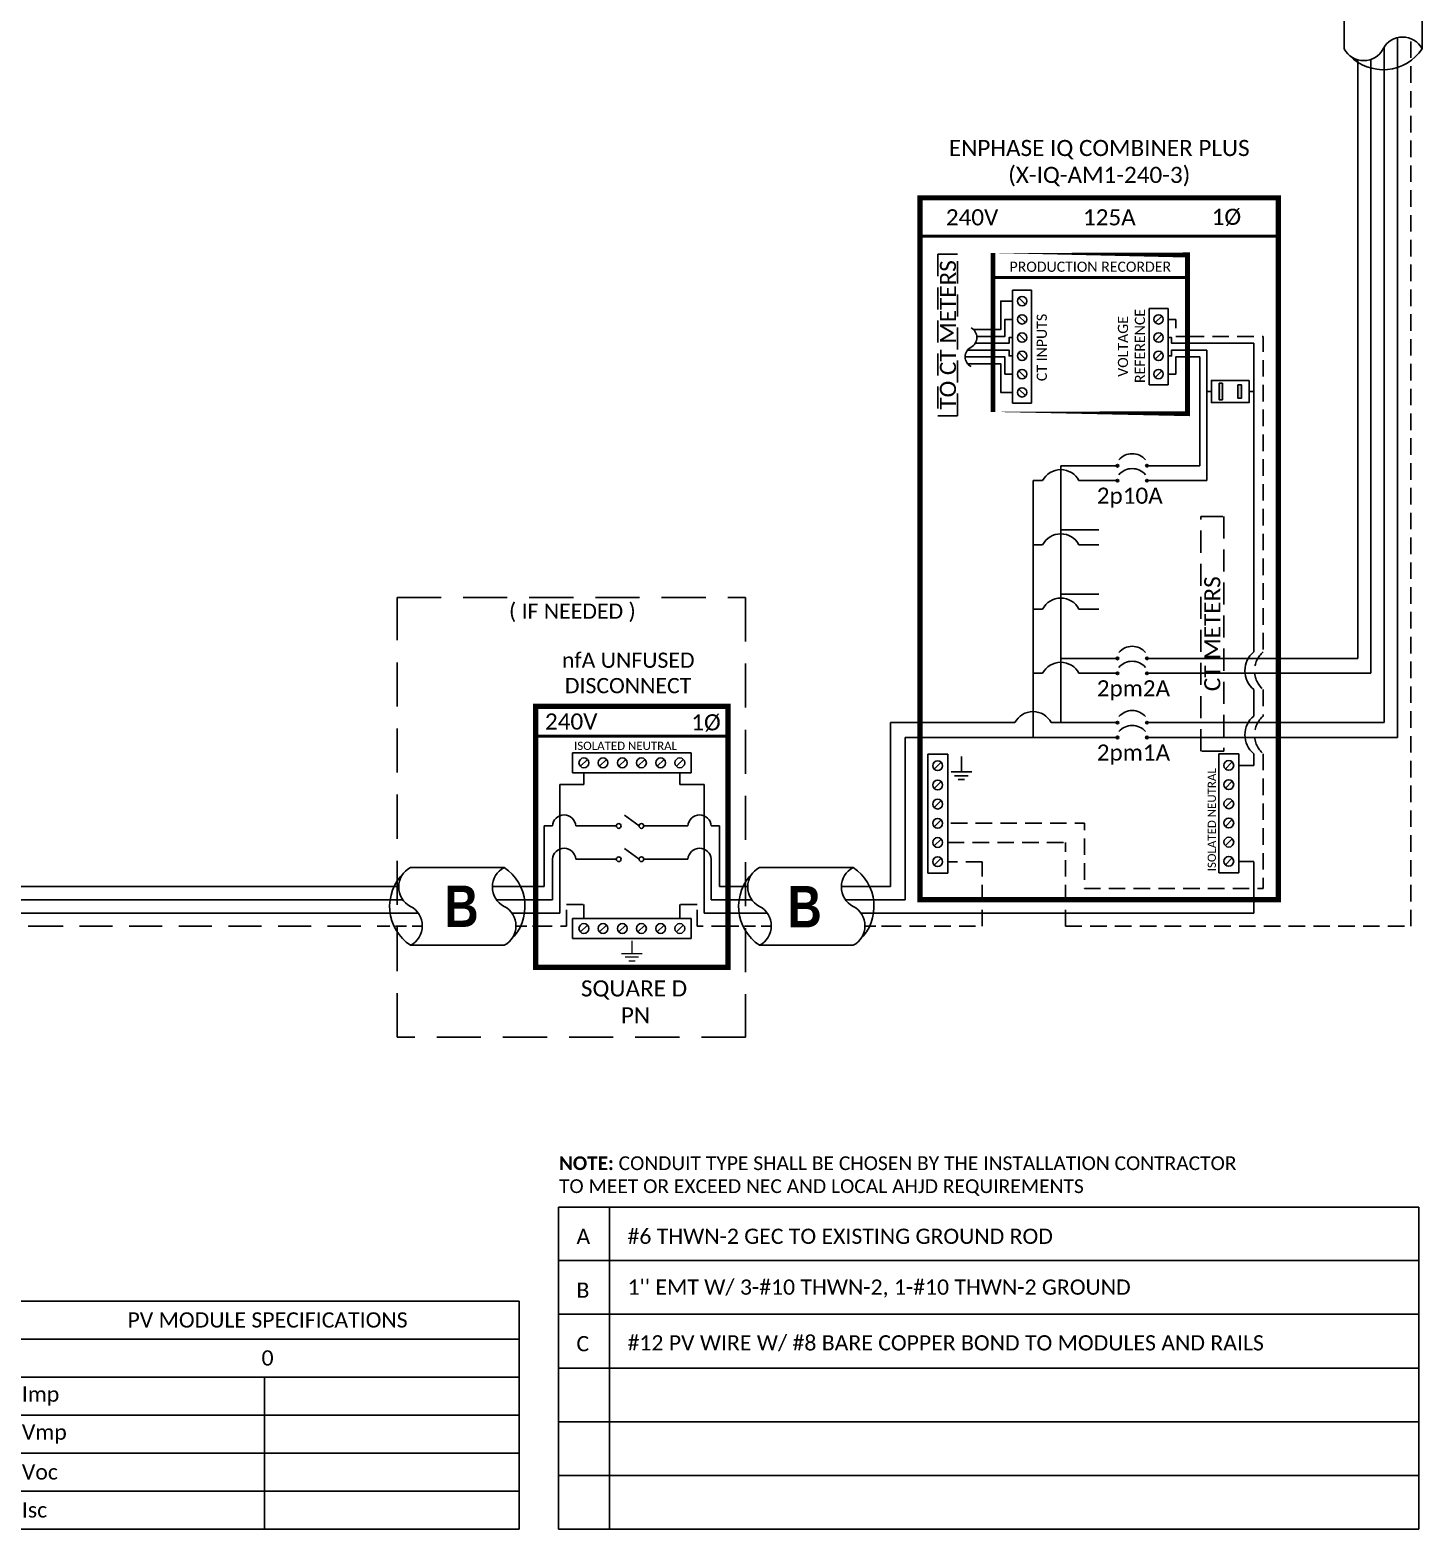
# Model space of a CAD drawing. Header units: feet. Extents: x 22681 to 23216, y 15297 to 15867.
# Drawn here: x 22900.7 to 23216.4, y 15296.7 to 15636.6 of the extents above; entities that cross this region are included whole.
import ezdxf

# ---------------------------------------------------------------- set-up
doc = ezdxf.new("R2010")
doc.units = ezdxf.units.FT
doc.header["$MEASUREMENT"] = 0
doc.linetypes.add('DASHED', pattern=[0.75, 0.5, -0.25])
doc.linetypes.add('HIDDEN', pattern=[0.375, 0.25, -0.125])
for name, color, linetype in [('E - MODULE', 7, 'Continuous'), ('ONE LINE BLOCKS', 7, 'Continuous'), ('TABLES', 7, 'Continuous'), ('TEXT', 7, 'Continuous'), ('Z - TITLEBLOCK TXT', 7, 'Continuous')]:
    doc.layers.add(name, color=color, linetype=linetype)
doc.styles.add('ONE LINE TXT', font='techb___.ttf')
doc.styles.get("Standard").update_dxf_attribs({"font": 'calibri.ttf'})

# ---------------------------------------------------------------- blocks, each defined once
blk = doc.blocks.new('*U14')
at = {"color": 7, "linetype": 'Continuous'}
for p, q in [((-7.14273261753624, 13.31379698112505), (-28.38670308841029, 13.31379698112505)), ((-28.38670308841029, -4.313796981125051), (-7.14273261753624, -4.313796981125051))]:
    blk.add_line(p, q, dxfattribs=at)
at = {"color": 7}
for p, q in [((-35.52943570594744, 8.999999999996362), (-31.05138576750414, 8.999999999996362)), ((-9.807415296628278, 8.999999999996362), (9.094947017729282e-13, 8.999999999996362))]:
    blk.add_line(p, q, dxfattribs=at)
at = {"color": 10}
for p, q in [((-35.52943570594744, 5.999999999996362), (-30.11481272106539, 5.999999999992724)), ((-8.870842250205897, 5.999999999992724), (9.094947017729282e-13, 5.999999999992724))]:
    blk.add_line(p, q, dxfattribs=at)
at = {"color": 253}
for p, q in [((-35.52943570594744, 2.999999999996362), (-26.6585934557479, 2.999999999996362)), ((-5.414622984878406, 2.999999999996362), (9.094947017729282e-13, 2.999999999992724))]:
    blk.add_line(p, q, dxfattribs=at)
at = {"color": 92, "linetype": 'HIDDEN', "ltscale": 10}
for p, q in [((-4.478049938447839, -3.637978807091713e-12), (0, 0)), ((-35.52943570594744, -3.637978807091713e-12), (-25.72202040931734, -3.637978807091713e-12))]:
    blk.add_line(p, q, dxfattribs=at)
at = {"color": 7, "linetype": 'Continuous'}
for centre, start, end in [((-22.53670101713578, 4.499999999989086), 133.9732389627104, 236.4264841729064), ((-12.99273468881074, 4.499999999989086), 313.9732389627104, 56.4264841729064)]:
    blk.add_arc(centre, 10.57854155630173, start, end, dxfattribs=at)
at = {"linetype": 'Continuous'}
for centre, start, end in [((-26.07656823981961, 8.906898490567983), 117.6639225845625, 242.3360774153913), ((-4.832597768944652, 8.906898490546155), 117.6639225845625, 242.3360774153913), ((-30.69683793700187, 0.09310150943201734), 297.6639225845625, 62.33607741539132), ((-9.452867466132375, 0.09310150943201734), 297.6639225845625, 62.33607741539132)]:
    blk.add_arc(centre, 4.975688628201564, start, end, dxfattribs=at)
blk = doc.blocks.new('unfusedDisconnect')
at = {"lineweight": 50}
blk.add_line((-43.6116214036756, 43.06379295176157), (0, 43.06379295176157), dxfattribs=at)
at = {"color": 1, "linetype": 'Continuous'}
for p, q in [((-35.26761573623207, 34.77694743980464), (-35.26761573623207, 39.31564129513208)), ((-35.26761573623207, 39.31564129513208), (-8.32254697902863, 39.31564129513208)), ((-8.32254697902863, 39.31564129513208), (-8.32254697902863, 34.77694743980464)), ((-8.32254697902863, 34.77694743980464), (-35.26761573623207, 34.77694743980464)), ((-23.42658339675199, 25.18172376181246), (-20.16357931850234, 22.73910601339594)), ((-31.88967027958734, 22.73146537071079), (-25.32168558283593, 22.73146537071079)), ((-19.08155662623903, 22.73119885076449), (-11.70049243567246, 22.72756287716766)), ((-23.42658339675199, 17.64726165749744), (-20.16357931850234, 15.20464390908091)), ((-31.88967027958734, 15.19700326637758), (-25.32168558283047, 15.19700326639577)), ((-19.08155662624358, 15.19673674642763), (-11.70049243567246, 15.1931007728308)), ((-35.26761573623207, 1.758423961488006), (-8.322546979023173, 1.758423961488006)), ((-35.26761573623207, 1.758423961488006), (-35.26761573623207, -2.780269893839431)), ((-8.32254697902863, 1.758423961488006), (-8.32254697902863, -2.780269893839431)), ((-8.322546979023173, -2.780269893839431), (-35.26761573623207, -2.780269893839431))]:
    blk.add_line(p, q, dxfattribs=at)
at = {"color": 4, "linetype": 'Continuous'}
for p, q in [((-31.88526017397362, 37.83229836323517), (-33.45726816549723, 36.26029037170156)), ((-27.5347870491305, 37.83229836323517), (-29.10679504065411, 36.26029037170156)), ((-23.18431392428738, 37.83229836323517), (-24.75632191581099, 36.26029037170156)), ((-18.83384079944972, 37.83229836323517), (-20.40584879097241, 36.26029037170156)), ((-14.4833676746066, 37.83229836323517), (-16.0553756661302, 36.26029037170156)), ((-10.13289454976803, 37.83229836323517), (-11.70490254129163, 36.26029037170156)), ((-31.88526017396816, 0.2750810295910924), (-33.45726816549177, -1.296926961942518)), ((-27.5347870491305, 0.2750810295910924), (-29.10679504065411, -1.296926961942518)), ((-23.18431392428738, 0.2750810295910924), (-24.75632191581099, -1.296926961942518)), ((-18.83384079944426, 0.2750810295910924), (-20.40584879096787, -1.296926961942518)), ((-14.4833676746066, 0.2750810295910924), (-16.0553756661302, -1.296926961942518)), ((-10.13289454976348, 0.2750810295910924), (-11.70490254128708, -1.296926961942518))]:
    blk.add_line(p, q, dxfattribs=at)
at = {"color": 253, "linetype": 'Continuous'}
for p, q in [((-32.67126416973497, 32.16868385986527), (-32.67126416972951, 34.77694743980464)), ((-10.91889854553028, 32.16868385986527), (-10.91889854553483, 34.77694743980464)), ((-38.15750528725175, 2.999999999992724), (-38.1575052872513, 32.16868385986527)), ((-38.1575052872513, 32.16868385986527), (-32.67126416973497, 32.16868385986527)), ((-5.432657428013954, 32.16868385986527), (-10.91889854553028, 32.16868385986527)), ((-5.432657428003949, 2.999999999992724), (-5.432657428013954, 32.16868385986527)), ((-43.61162140367423, 2.999999999992724), (-38.1575052872513, 2.999999999992724)), ((-1.364242052659392e-12, 2.999999999992724), (-5.432657428004404, 2.999999999992724))]:
    blk.add_line(p, q, dxfattribs=at)
at = {"color": 7, "linetype": 'Continuous'}
for p, q in [((-41.6635482282295, 8.999999999989086), (-41.66354822822996, 22.73146537071079)), ((-39.80034953798349, 22.73146537071079), (-41.66354822822996, 22.73146537071079)), ((-31.88967027958734, 22.73146537071079), (-34.52302790317844, 22.73146537071079)), ((-11.70049243567792, 22.73146537071079), (-9.067134812086806, 22.73146537071079)), ((-3.789813177281758, 22.73146537071079), (-1.926614487035295, 22.73146537071079)), ((-1.926614487024835, 8.999999999996362), (-1.926614487035295, 22.73146537071079))]:
    blk.add_line(p, q, dxfattribs=at)
at = {"color": 10, "linetype": 'Continuous'}
for p, q in [((-39.79842799696644, 5.999999999992724), (-39.80034953798895, 15.19525306674404)), ((-31.88967027958734, 15.19700326637758), (-34.52302790318299, 15.19525306672222)), ((-11.70049243567792, 15.19700326637758), (-9.067134812082259, 15.19525306672222)), ((-3.791734718287898, 5.999999999992724), (-3.789813177276301, 15.19525306674404)), ((-43.61162140367423, 5.999999999992724), (-39.79842799696689, 5.999999999992724)), ((-1.364242052659392e-12, 5.999999999992724), (-3.791734718288808, 5.999999999989086))]:
    blk.add_line(p, q, dxfattribs=at)
at = {"color": 7}
for p, q in [((-43.61162140367423, 8.999999999996362), (-41.6635482282295, 8.999999999992724)), ((-1.364242052659392e-12, 8.999999999996362), (-1.926614487024835, 8.999999999996362))]:
    blk.add_line(p, q, dxfattribs=at)
at = {"color": 92, "linetype": 'HIDDEN', "ltscale": 15}
for p, q in [((-36.58051912606061, -3.637978807091713e-12), (-36.58051912606061, 4.898634765475435)), ((-36.58051912606061, 4.898634765475435), (-32.67126416972496, 4.898634765475435)), ((-32.67126416972496, 4.898634765475435), (-32.67126416972496, 1.758423961488006)), ((-7.009643589204643, 4.898634765475435), (-10.91889854554029, 4.898634765475435)), ((-10.91889854554029, 4.898634765475435), (-10.91889854554029, 1.758423961488006)), ((-7.009643589198731, 3.637978807091713e-12), (-7.009643589204643, 4.898634765475435)), ((-43.6116214036756, 0), (-36.58051912606061, 0)), ((0, 0), (-7.009643589199186, 0))]:
    blk.add_line(p, q, dxfattribs=at)
at = {"lineweight": 50, "const_width": 1.185332763664635}
blk.add_lwpolyline([(-43.6116214036756, -9.335896394964948), (-43.6116214036756, 49.83611655237473), (0, 49.83611655237473), (0, -9.335896394964948)], close=True, dxfattribs=at)
at = {"color": 92, "linetype": 'Continuous', "lineweight": 5, "ltscale": 0.05, "flags": 128}
for points in [[(-21.79508135762762, -3.32089023822482), (-21.79508135763217, -6.16701261263006)], [(-24.13611969887688, -6.16701261263006), (-19.45404301637745, -6.16701261263006)], [(-20.26545811315873, -7.034441443007381), (-23.32470460209652, -7.034441443007381)], [(-21.07687320994455, -7.90187027340653), (-22.51328950531069, -7.90187027340653)]]:
    blk.add_lwpolyline(points, dxfattribs=at)
at = {"color": 4, "linetype": 'Continuous'}
for centre in [(-32.67126416973497, 37.04629436745745), (-28.32079104489185, 37.04629436745745), (-23.97031792004873, 37.04629436745745), (-19.61984479521107, 37.04629436745745), (-15.26937167036795, 37.04629436745745), (-10.91889854552483, 37.04629436745745), (-32.67126416972951, -0.5109229661866266), (-28.32079104489185, -0.5109229661866266), (-23.97031792004873, -0.5109229661866266), (-19.61984479520561, -0.5109229661866266), (-15.26937167036795, -0.5109229661866266), (-10.91889854552483, -0.5109229661866266)]:
    blk.add_circle(centre, 1.111577510887078, dxfattribs=at)
at = {"color": 1, "linetype": 'Continuous'}
for centre in [(-24.78064722690306, 22.73146537073262), (-19.62259491652821, 22.73146537073262), (-24.78064722689851, 15.19700326639577), (-19.62259491653276, 15.19700326639577)]:
    blk.add_circle(centre, 0.5410383559336597, dxfattribs=at)
at = {"color": 7, "linetype": 'Continuous'}
for centre in [(-37.16168872058097, 22.58015627965142), (-6.428473994684282, 22.58015627965142)]:
    blk.add_arc(centre, 2.642995525977004, 3.281925685197969, 176.718074314802, dxfattribs=at)
at = {"color": 10, "linetype": 'Continuous'}
for centre in [(-37.16168872058643, 15.0439439756592), (-6.428473994678825, 15.0439439756592)]:
    blk.add_arc(centre, 2.642995525977004, 3.281925685197969, 176.718074314802, dxfattribs=at)
at = {"color": 4, "linetype": 'Continuous'}
blk.add_text('ISOLATED NEUTRAL', height=1.874334766554741, dxfattribs=at).set_placement((-34.90676764516411, 39.97217458965315))
at = {"color": 1}
for s, width, gutter_width, heights, insert, char_height, attachment_point in [('\\A1;\\pi17.559;nfA UNFUSED\\P\\pi18.229;DISCONNECT', 64.92197842017192, 0, [11.89263280602859], (-55.21050971310069, 62.0432964224583), 3.454398339822651, 1), ('240V', 0.1480620958035672, 0.75, [0], (-35.54517607183425, 46.39544126646797), 3.65759824216516, 5), ('1Ø', 0.1480620958035672, 0.75, [0], (-4.982872748738373, 46.09550858286093), 3.65759824216516, 5), ('\\A1;\\pi13.903,t32.191;SQUARE D\\P\\pi22.981,t41.269;PN', 51.69056123133034, 0.2034749432708054, [45.94270835297878], (-47.25173292705858, -12.27303435172507), 3.657598242165161, 1)]:
    blk.add_mtext_dynamic_manual_height_columns(s, width=width, gutter_width=gutter_width, heights=heights, dxfattribs=dict(at, insert=insert, char_height=char_height, attachment_point=attachment_point))
blk = doc.blocks.new('*U15')
at = {"color": 10, "linetype": 'DASHED', "ltscale": 20}
blk.add_lwpolyline([(-75.04569994407211, 74.56373922005878), (3.971697869077616, 74.56373922005878), (3.971697869077616, -25.16564623916202), (-75.04569994407211, -25.16564623916202)], close=True, dxfattribs=at)
at = {"color": 7}
for name, p in [('unfusedDisconnect', (0, 0)), ('*U14', (-43.6116214036756, 0))]:
    blk.add_blockref(name, p, dxfattribs=at)
at = {"color": 10, "insert": (-50.86398977406498, 73.16091078003228), "char_height": 3.454398339822651, "attachment_point": 1}
blk.add_mtext_dynamic_manual_height_columns('\\A1;\\pi1.2092;( IF NEEDED )', width=30.75234502763631, gutter_width=0, heights=[6.583372758616633], dxfattribs=at)
at = {"color": 1, "linetype": 'Continuous', "insert": (-64.29945479215894, 9.224385921837893), "char_height": 9.383282677011772, "attachment_point": 1, "style": 'ONE LINE TXT'}
blk.add_mtext_dynamic_manual_height_columns('{\\W1;\\C256;B}', width=0.138532783265864, gutter_width=2.131672445536665, heights=[0], dxfattribs=at)
blk = doc.blocks.new('*U21')
at = {"color": 7}
blk.add_line((-79.14105710962303, 8.999999999996362), (9.094947017729282e-13, 8.999999999996362), dxfattribs=at)
at = {"color": 10}
blk.add_line((-79.14105710962303, 5.999999999996362), (9.094947017729282e-13, 5.999999999996362), dxfattribs=at)
at = {"color": 253}
blk.add_line((-79.14105710962303, 2.999999999996362), (9.094947017729282e-13, 2.999999999996362), dxfattribs=at)
at = {"color": 92, "linetype": 'DASHED', "ltscale": 15}
blk.add_line((-79.14105710962303, -3.637978807091713e-12), (9.094947017729282e-13, -3.637978807091713e-12), dxfattribs=at)
blk = doc.blocks.new('*T26')
at = {"color": 0, "lineweight": -2, "transparency": 16777216}
for p, q in [((0, 0), (114.1854929996152, 0)), ((0, 0), (0, -51.69405515626204)), ((114.1854929996152, 0), (114.1854929996152, -51.69405515626204)), ((0, -8.615675859377006), (114.1854929996152, -8.615675859377006)), ((0, -17.23135171875401), (114.1854929996152, -17.23135171875401)), ((56.40758833595828, -17.23135171875401), (56.40758833595828, -51.69405515626204)), ((0, -25.84702757813102), (114.1854929996152, -25.84702757813102)), ((0, -34.46270343750803), (114.1854929996152, -34.46270343750803)), ((0, -43.07837929688503), (114.1854929996152, -43.07837929688503)), ((0, -51.69405515626204), (114.1854929996152, -51.69405515626204))]:
    blk.add_line(p, q, dxfattribs=at)
at = {"color": 0, "linetype": 'Continuous', "transparency": 16777216, "char_height": 3.454398339844223}
for s, insert, width, attachment_point in [('{\\fCalibri|b0|i0|c0;PV MODULE SPECIFICATIONS', (57.0927464998058, -4.307837929689413), 111.4329572375142, 5), ('{\\fCalibri|b0|i0|c0;0', (57.0927464998058, -12.92351378906642), 111.4329572375142, 5), ('{\\fCalibri|b0|i0|c0;Imp', (1.376267881048989, -21.53918964844343), 53.6550525738577, 4), ('{\\fCalibri|b0|i0|c0;', (57.78385621700727, -21.53918964844343), 55.02536890155664, 4), ('{\\fCalibri|b0|i0|c0;Vmp', (1.376267881048989, -30.15486550782043), 53.6550525738577, 4), ('{\\fCalibri|b0|i0|c0;', (57.78385621700727, -30.15486550782043), 55.02536890155664, 4), ('{\\fCalibri|b0|i0|c0;Voc', (1.376267881048989, -38.77054136719744), 53.6550525738577, 4), ('{\\fCalibri|b0|i0|c0;', (57.78385621700727, -38.77054136719744), 55.02536890155664, 4), ('{\\fCalibri|b0|i0|c0;Isc', (1.376267881048989, -47.38621722657444), 53.6550525738577, 4), ('{\\fCalibri|b0|i0|c0;', (57.78385621700727, -47.38621722657444), 55.02536890155664, 4)]:
    blk.add_mtext(s, dxfattribs=dict(at, insert=insert, width=width, attachment_point=attachment_point))
blk = doc.blocks.new('*T27')
at = {"linetype": 'ByBlock', "lineweight": -2, "transparency": 16777216}
for p, q in [((0, 0), (195.0959959807406, 0)), ((0, 0), (0, -72.96556891894761)), ((11.58239443359707, 0), (11.58239443359707, -72.96556891894761)), ((195.0959959807406, 0), (195.0959959807406, -72.96556891894761)), ((0, -12.10586445312583), (195.0959959807406, -12.10586445312583)), ((0, -24.28258835937595), (195.0959959807406, -24.28258835937595)), ((0, -36.45931226562607), (195.0959959807406, -36.45931226562607)), ((0, -48.63603617187619), (195.0959959807406, -48.63603617187619)), ((0, -60.8127600781263), (195.0959959807406, -60.8127600781263)), ((0, -72.96556891894761), (195.0959959807406, -72.96556891894761))]:
    blk.add_line(p, q, dxfattribs=at)
at = {"color": 0, "linetype": 'Continuous', "transparency": 16777216, "char_height": 3.454398339844223, "attachment_point": 7}
for s, insert, width in [('{\\fCalibri|b0|i0|c0;A', (4.063998046876804, -8.355864453125832), 3.454398339844662), ('{\\fCalibri|b0|i0|c0;#6 THWN-2 GEC TO EXISTING GROUND ROD', (15.64639248047388, -8.355864453125832), 175.3856054533942), ("{\\fCalibri|b0|i0|c0;1'' EMT W/ 3-#10 THWN-2, 1-#10 THWN-2 GROUND", (15.64639248047388, -20.53258835937595), 175.3856054533942), ('{\\fCalibri|b0|i0|c0;B', (4.063998046876804, -20.53258835937595), 3.454398339844662), ('{\\fCalibri|b0|i0|c0;C', (4.063998046876804, -32.70931226562607), 3.454398339844662), ('{\\fCalibri|b0|i0|c0;#12 PV WIRE W/ #8 BARE COPPER BOND TO MODULES AND RAILS', (15.64639248047388, -32.70931226562607), 175.3856054533942), ('{\\fCalibri|b0|i0|c0;', (4.063998046876804, -44.88603617187619), 3.454398339844662), ('{\\fCalibri|b0|i0|c0;', (15.64639248047388, -44.88603617187619), 175.3856054533942), ('{\\fCalibri|b0|i0|c0;', (4.063998046876804, -57.0627600781263), 3.454398339844662), ('{\\fCalibri|b0|i0|c0;', (15.64639248047388, -57.0627600781263), 175.3856054533942), ('{\\fCalibri|b0|i0|c0;', (4.063998046876804, -69.21556891894761), 3.454398339844662), ('{\\fCalibri|b0|i0|c0;', (15.64639248047388, -69.21556891894761), 175.3856054533942)]:
    blk.add_mtext(s, dxfattribs=dict(at, insert=insert, width=width))
blk = doc.blocks.new('*U17')
at = {"color": 7}
blk.add_line((-79.14105710962394, 9), (0, 9), dxfattribs=at)
at = {"color": 10}
blk.add_line((-79.14105710962394, 6), (0, 5.999999999947249), dxfattribs=at)
at = {"color": 253}
blk.add_line((-79.14105710962394, 3), (0, 3), dxfattribs=at)
at = {"color": 92, "linetype": 'DASHED', "ltscale": 15}
blk.add_line((-79.14105710962394, 0), (0, 0), dxfattribs=at)

msp = doc.modelspace()

# ---------------------------------------------------------------- hatches: boundary and pattern name
h = msp.add_hatch(color=1)
h.dxf.hatch_style = 1
h.paths.add_polyline_path([(23174.63753788758, 15556.1540964576), (23175.40718956894, 15556.1540964576), (23175.40718956894, 15553.07669894307), (23174.63753788758, 15553.07669894307)])
h.paths.add_polyline_path([(23170.35793134373, 15556.47784868668), (23171.12758302509, 15556.47784868668), (23171.12758302509, 15552.74793805566), (23170.35793134373, 15552.74793805566)])
at = {"layer": 'ONE LINE BLOCKS', "linetype": 'Continuous'}
h = msp.add_hatch(color=1, dxfattribs=at)
h.dxf.hatch_style = 1
edge = h.paths.add_edge_path()
edge.add_arc((23147.31210976147, 15537.77972736932), 0.2909504558996183, 0, 360)
h = msp.add_hatch(color=1, dxfattribs=at)
h.dxf.hatch_style = 1
edge = h.paths.add_edge_path()
edge.add_arc((23153.98871907149, 15537.77972736932), 0.2909504558996183, 0, 360)
h = msp.add_hatch(color=1, dxfattribs=at)
h.dxf.hatch_style = 1
edge = h.paths.add_edge_path()
edge.add_arc((23147.31210976147, 15534.40078048315), 0.2909504558996183, 0, 360)
h = msp.add_hatch(color=1, dxfattribs=at)
h.dxf.hatch_style = 1
edge = h.paths.add_edge_path()
edge.add_arc((23153.98871907149, 15534.40078048315), 0.2909504558996183, 0, 360)
h = msp.add_hatch(color=1, dxfattribs=at)
h.dxf.hatch_style = 1
edge = h.paths.add_edge_path()
edge.add_arc((23147.31210976177, 15494.09877354633), 0.2909504558996183, 0, 360)
h = msp.add_hatch(color=1, dxfattribs=at)
h.dxf.hatch_style = 1
edge = h.paths.add_edge_path()
edge.add_arc((23153.98871907177, 15494.09877354633), 0.2909504558996183, 0, 360)
h = msp.add_hatch(color=1, dxfattribs=at)
h.dxf.hatch_style = 1
edge = h.paths.add_edge_path()
edge.add_arc((23147.31210976177, 15490.71982666016), 0.2909504558996183, 0, 360)
h = msp.add_hatch(color=1, dxfattribs=at)
h.dxf.hatch_style = 1
edge = h.paths.add_edge_path()
edge.add_arc((23153.98871907177, 15490.71982666016), 0.2909504558996183, 0, 360)
h = msp.add_hatch(color=1, dxfattribs=at)
h.dxf.hatch_style = 1
edge = h.paths.add_edge_path()
edge.add_arc((23147.31210976177, 15479.53845560537), 0.2909504558996183, 0, 360)
h = msp.add_hatch(color=1, dxfattribs=at)
h.dxf.hatch_style = 1
edge = h.paths.add_edge_path()
edge.add_arc((23153.98871907177, 15479.53845560537), 0.2909504558996183, 0, 360)
h = msp.add_hatch(color=1, dxfattribs=at)
h.dxf.hatch_style = 1
edge = h.paths.add_edge_path()
edge.add_arc((23147.31210976177, 15476.1595087192), 0.2909504558996183, 0, 360)
h = msp.add_hatch(color=1, dxfattribs=at)
h.dxf.hatch_style = 1
edge = h.paths.add_edge_path()
edge.add_arc((23153.98871907177, 15476.1595087192), 0.2909504558996183, 0, 360)

# ---------------------------------------------------------------- linework, layer by layer
at = {"color": 7, "linetype": 'Continuous'}
for p, q in [((23198.74687088055, 15653.54987949764), (23198.74687088055, 15632.30590902676)), ((23216.3744648428, 15632.30590902676), (23216.3744648428, 15653.54987949764)), ((23207.80231879048, 15632.71757322921), (23207.80231879088, 15479.5384556053)), ((23201.8023187905, 15629.82740537857), (23201.80231879084, 15494.09877354586)), ((23134.45934432895, 15537.77972736938), (23134.45934432895, 15523.21940942825)), ((23134.45934432867, 15523.21940942802), (23134.45934432881, 15537.77972736901)), ((23143.11567358361, 15537.77972736932), (23134.45934432867, 15537.77972736932)), ((23134.45934432867, 15537.77972736932), (23134.45934432867, 15523.21940942819)), ((23143.11567358388, 15523.21940942808), (23134.45934432895, 15523.21940942808)), ((23134.45934432895, 15523.21940942808), (23134.45934432895, 15508.65909148696)), ((23134.45934432895, 15523.21940942825), (23134.45934432895, 15523.21940942808)), ((23134.45934432867, 15523.21940942819), (23134.45934432867, 15523.21940942802)), ((23143.11567358388, 15508.65909148696), (23134.45934432895, 15508.65909148696)), ((23134.45934432895, 15508.65909148696), (23134.45934432895, 15494.09877354583)), ((23143.11567358388, 15494.09877354583), (23134.45934432895, 15494.09877354583)), ((23134.45934432895, 15494.09877354583), (23134.45934432895, 15479.53845560471)), ((23201.80231879084, 15494.09877354587), (23158.18515524965, 15494.09877354583)), ((23124.04867945016, 15479.53845560471), (23095.85036350849, 15479.53845560471)), ((23095.85036350849, 15479.53845560471), (23095.85036350852, 15442.37316252306)), ((23143.11567358388, 15479.53845560471), (23132.28757470178, 15479.53845560471)), ((23207.80231879088, 15479.5384556054), (23158.18515524965, 15479.53845560537)), ((23095.85036350852, 15442.37316252306), (23094.51459349143, 15442.37316252306))]:
    msp.add_line(p, q, dxfattribs=at)
at = {"color": 10, "linetype": 'Continuous'}
for p, q in [((23210.80231879049, 15634.83309528026), (23210.80231879085, 15476.15950871912)), ((23204.8023187905, 15629.921391371), (23204.80231879082, 15490.71982665969)), ((23167.5676945204, 15534.40078048315), (23167.5676945204, 15563.99402958267)), ((23166.01902996353, 15552.09257689844), (23166.01902996353, 15562.44536502578)), ((23128.16812707601, 15519.84046254192), (23128.16812707601, 15534.40078048305)), ((23130.33989670309, 15534.40078048321), (23128.16812707601, 15534.40078048321)), ((23128.16812707588, 15534.40078048322), (23128.16812707574, 15519.84046254186)), ((23128.16812707574, 15519.84046254202), (23128.16812707574, 15534.40078048315)), ((23138.57879195443, 15534.40078048315), (23143.11567358361, 15534.40078048315)), ((23158.18515524937, 15534.40078048315), (23167.5676945204, 15534.40078048315)), ((23128.16812707601, 15505.2801446008), (23128.16812707601, 15519.84046254192)), ((23130.33989670309, 15519.84046254192), (23128.16812707601, 15519.84046254192)), ((23138.57879195471, 15519.84046254192), (23143.11567358388, 15519.84046254192)), ((23128.16812707601, 15490.71982665967), (23128.16812707601, 15505.2801446008)), ((23130.33989670309, 15505.2801446008), (23128.16812707601, 15505.2801446008)), ((23138.57879195471, 15505.2801446008), (23143.11567358388, 15505.2801446008)), ((23128.16812707601, 15476.15950871854), (23128.16812707601, 15490.71982665967)), ((23130.33989670309, 15490.71982665967), (23128.16812707601, 15490.71982665967)), ((23138.57879195471, 15490.71982665967), (23143.11567358388, 15490.71982665967)), ((23204.80231879082, 15490.71982665969), (23158.18515524965, 15490.71982665967)), ((23128.16812707601, 15476.15950871854), (23099.14451475477, 15476.15950871854)), ((23099.14451475477, 15439.37316252306), (23099.14451475477, 15476.15950871854)), ((23128.16812707601, 15476.15950871854), (23143.11567358388, 15476.15950871854)), ((23210.80231879087, 15476.15950871922), (23158.18515524965, 15476.1595087192)), ((23094.51459349143, 15439.37316252306), (23099.14451475477, 15439.37316252306))]:
    msp.add_line(p, q, dxfattribs=at)
at = {"linetype": 'Continuous'}
for p, q in [((23166.01902996353, 15537.77972736932), (23166.01902996353, 15562.44536502578)), ((23167.5676945204, 15554.61212768945), (23168.62434082714, 15554.61212768945)), ((23158.18515524937, 15537.77972736932), (23166.01902996353, 15537.77972736932))]:
    msp.add_line(p, q, dxfattribs=at)
at = {"color": 253, "linetype": 'Continuous'}
for p, q in [((23177.14078008553, 15554.61212768945), (23178.19742639227, 15554.61212768945)), ((23178.19742639227, 15487.03622870734), (23178.19742639239, 15481.02820583576)), ((23178.19742639255, 15448.08042176633), (23174.83003528531, 15448.08042176633)), ((23178.19742639256, 15436.37316252306), (23178.19742639256, 15448.00895490102)), ((23094.51459349143, 15436.37316252306), (23178.19742639256, 15436.37316252306))]:
    msp.add_line(p, q, dxfattribs=at)
at = {"linetype": 'Continuous', "flags": 128}
for points in [[(23123.5172509957, 15575.1156727858), (23120.84035356088, 15575.1156727858), (23120.84035356088, 15568.64002325397), (23114.68433416629, 15568.64002325397)], [(23123.51725099561, 15570.97674841582), (23121.78238674864, 15570.97674841582), (23121.78238674864, 15567.09135869692), (23115.42218556664, 15567.09135869692)], [(23123.51725099557, 15566.83782404622), (23122.7244199364, 15566.83782404622), (23122.7244199364, 15565.54269413987), (23115.05470897969, 15565.54269413987)], [(23123.51725099553, 15562.69889967639), (23122.7244199364, 15562.69889967639), (23122.7244199364, 15563.99402958267), (23113.30099535292, 15563.99402958267)], [(23123.51725099548, 15558.55997530655), (23121.78238674864, 15558.55997530655), (23121.78238674864, 15562.44536502578), (23112.7673146104, 15562.44536502578)], [(23123.5172509954, 15554.42105093664), (23120.84035356088, 15554.42105093668), (23120.84035356088, 15560.8967004689), (23113.31525566864, 15560.8967004689)], [(23158.78609256324, 15558.55997530655), (23160.52095681008, 15558.55997530655), (23160.52095681008, 15562.44536502578), (23163.21561247426, 15562.44536502578)], [(23166.01902996353, 15562.44536502578), (23163.2156124743, 15562.44536502578)]]:
    msp.add_lwpolyline(points, dxfattribs=at)
at = {"color": 253, "linetype": 'Continuous', "flags": 128}
for points in [[(23158.78609256315, 15566.83782404622), (23159.57892362232, 15566.83782404622), (23159.57892362232, 15565.54269413987), (23163.21561247426, 15565.54269413987)], [(23163.2156124743, 15565.54269413987), (23178.19742639227, 15565.54269413987), (23178.19742639258, 15495.58852377676)], [(23174.83003528531, 15469.83278739041), (23178.19742639256, 15469.83278739041), (23178.19742639256, 15472.475910766)]]:
    msp.add_lwpolyline(points, dxfattribs=at)
at = {"color": 10, "linetype": 'Continuous', "flags": 128}
for points in [[(23158.78609256319, 15562.69889967639), (23159.57892362232, 15562.69889967639), (23159.57892362232, 15563.99402958267), (23163.21561247426, 15563.99402958267)], [(23167.5676945204, 15563.99402958267), (23163.2156124743, 15563.99402958267)]]:
    msp.add_lwpolyline(points, dxfattribs=at)
at = {"color": 1}
for points in [[(23177.14078008553, 15557.13924540324), (23168.62434082714, 15557.13924540324), (23168.62434082714, 15552.08500997566), (23177.14078008553, 15552.08500997566)], [(23170.35793134373, 15556.47784868668), (23171.12758302509, 15556.47784868668), (23171.12758302509, 15552.74793805566), (23170.35793134373, 15552.74793805566)], [(23174.63753788758, 15556.1540964576), (23175.40718956894, 15556.1540964576), (23175.40718956894, 15553.07669894307), (23174.63753788758, 15553.07669894307)]]:
    msp.add_lwpolyline(points, close=True, dxfattribs=at)
at = {"linetype": 'Continuous'}
for centre, radius, start, end in [((23211.96756635223, 15629.99577417817), 4.975688628201564, 27.66392258451691, 152.3360774154719), ((23203.15376937111, 15634.61604387536), 4.975688628201564, 207.663922584517, 332.3360774154718), ((23112.94500792595, 15566.8612277174), 2.487844314100782, 297.6639225845135, 62.33607741548653), ((23115.25514277455, 15562.45432922683), 2.487844314100782, 117.6639225845135, 242.3360774154856)]:
    msp.add_arc(centre, radius, start, end, dxfattribs=at)
at = {"color": 7, "linetype": 'Continuous'}
for centre, radius, start, end in [((23207.56066786167, 15638.15591109804), 10.57854155630173, 223.9732389627142, 326.4264841729546), ((23128.16812707601, 15477.37900502108), 4.651137018526943, 27.66392258451649, 152.3360774154835)]:
    msp.add_arc(centre, radius, start, end, dxfattribs=at)
at = {"color": 10, "linetype": 'Continuous'}
for centre in [(23134.45934432895, 15532.24132989942), (23134.45934432895, 15517.68101195813), (23134.45934432895, 15503.120694017), (23134.45934432895, 15488.56037607587)]:
    msp.add_arc(centre, 4.651137018526943, 27.66392258451649, 152.3360774154835, dxfattribs=at)
at = {"color": 253, "linetype": 'Continuous'}
for centre in [(23181.7755742923, 15491.31237624176), (23181.77557429233, 15476.75205830095)]:
    msp.add_arc(centre, 5.575713419222151, 129.921549868503, 230.078450131497, dxfattribs=at)
at = {"layer": 'E - MODULE', "color": 10, "linetype": 'DASHED', "ltscale": 10}
for points in [[(23111.05025869906, 15549.13249772358), (23111.05025869906, 15585.73200797099), (23106.61067555743, 15585.73200797099), (23106.61067555743, 15549.13249772358)], [(23166.23320875804, 15473.06988948712), (23166.23320875804, 15526.30902865984), (23171.41677908423, 15526.30902865984), (23171.41677908423, 15473.06988948712)]]:
    msp.add_lwpolyline(points, close=True, dxfattribs=at)
at = {"layer": 'ONE LINE BLOCKS', "lineweight": 50}
for p, q in [((23102.55096353453, 15589.83222717107), (23183.80231879057, 15589.83222717107)), ((23119.08773108445, 15580.4592132264), (23163.21561247429, 15580.45921322644))]:
    msp.add_line(p, q, dxfattribs=at)
for points, const_width in [([(23102.55096353484, 15439.37897316218), (23102.55096353453, 15598.53527529635), (23183.80231879057, 15598.53527529635), (23183.80231879088, 15439.37897316218)], 1.185332763664635), ([(23163.21561247432, 15549.58230784233), (23163.21561247429, 15585.57193779823), (23119.08773108443, 15585.5719377983), (23119.08773108448, 15549.58230784239)], 1.127694050973034)]:
    msp.add_lwpolyline(points, close=True, dxfattribs=dict(at, const_width=const_width))
at = {"layer": 'TEXT', "color": 92, "linetype": 'HIDDEN', "ltscale": 15}
for p, q in [((23213.80231879088, 15433.37316252345), (23213.80231879051, 15634.62083210376)), ((23180.37256850053, 15487.03622870734), (23180.37256850065, 15481.02820583576)), ((23108.82320011082, 15452.35870809411), (23135.5007473847, 15452.35870809411)), ((23135.5007473847, 15433.37316252306), (23135.5007473847, 15452.35870809411)), ((23116.65646649793, 15448.00823496914), (23108.82320011082, 15448.00823496914)), ((23116.65646649793, 15433.37316252306), (23116.65646649793, 15448.00823496914)), ((23094.51459349143, 15433.37316252306), (23116.65646649793, 15433.37316252306)), ((23135.5007473847, 15433.37316252306), (23213.80231879088, 15433.37316252306))]:
    msp.add_line(p, q, dxfattribs=at)
at = {"layer": 'TEXT', "color": 92, "linetype": 'HIDDEN', "ltscale": 15, "flags": 128}
for points in [[(23158.78609256324, 15570.97674841592), (23160.52095681008, 15570.97674841592), (23160.52095681008, 15567.09135869669), (23163.21561247426, 15567.09135869669)], [(23163.2156124743, 15567.09135869669), (23180.37256850052, 15567.09135869669), (23180.37256850082, 15495.58852377674)], [(23180.37256850082, 15472.47591076598), (23180.37256850079, 15441.89189941242), (23139.85122050951, 15441.89189941242), (23139.85122050951, 15456.70918121891), (23108.82320011082, 15456.70918121891)]]:
    msp.add_lwpolyline(points, dxfattribs=at)
at = {"layer": 'TEXT', "color": 92, "flags": 128}
for points in [[(23111.91550521693, 15471.87444288979), (23111.91153483135, 15468.37115761322)], [(23109.57049649027, 15468.37115761322), (23114.2525731726, 15468.37115761322)], [(23113.44115807583, 15467.50372878294), (23110.38191158695, 15467.50372878294)], [(23112.62974297914, 15466.63629995234), (23111.19332668367, 15466.63629995234)]]:
    msp.add_lwpolyline(points, dxfattribs=at)
at = {"layer": 'TEXT', "color": 92, "linetype": 'HIDDEN', "ltscale": 15}
for centre in [(23183.95071640056, 15491.31237624176), (23183.95071640056, 15476.75205830095)]:
    msp.add_arc(centre, 5.575713419222151, 129.921549868503, 230.078450131497, dxfattribs=at)
at = {"layer": 'Z - TITLEBLOCK TXT', "color": 1, "linetype": 'Continuous'}
for p, q in [((23127.83524356017, 15577.5857725803), (23123.51725099574, 15577.58577258005)), ((23123.51725099574, 15577.58577258005), (23123.51725099537, 15551.95095114242)), ((23127.83524355986, 15551.95095114219), (23127.83524356017, 15577.5857725803)), ((23154.4680999986, 15573.44684821047), (23158.78609256302, 15573.44684821022)), ((23154.46809999882, 15556.08987551202), (23154.4680999986, 15573.44684821047)), ((23158.78609256302, 15573.44684821022), (23158.78609256331, 15556.08987551225)), ((23158.78609256331, 15556.08987551225), (23154.46809999882, 15556.08987551202)), ((23123.51725099537, 15551.95095114242), (23127.83524355986, 15551.95095114219)), ((23104.28450625542, 15445.41188340265), (23104.28450625542, 15472.35695216014)), ((23104.28450625542, 15472.35695216014), (23108.82320011082, 15472.35695216014)), ((23108.82320011082, 15472.35695216014), (23108.82320011082, 15445.41188340265)), ((23170.29134143002, 15445.48407019991), (23170.29134143002, 15472.42913895666)), ((23170.29134143002, 15472.42913895666), (23174.83003528531, 15472.42913895666)), ((23174.83003528531, 15472.42913895666), (23174.83003528531, 15445.48407019991)), ((23108.82320011082, 15445.41188340265), (23104.28450625542, 15445.41188340265)), ((23174.83003528531, 15445.48407019991), (23170.29134143002, 15445.48407019991))]:
    msp.add_line(p, q, dxfattribs=at)
at = {"layer": 'Z - TITLEBLOCK TXT', "color": 4, "linetype": 'Continuous'}
for p, q in [((23126.42403056465, 15574.36788949905), (23124.92846399099, 15575.86345607254)), ((23126.42403056465, 15570.22896512918), (23124.92846399099, 15571.72453170267)), ((23155.87931299407, 15570.22896512918), (23157.37487956773, 15571.72453170267)), ((23126.42403056453, 15566.09004075934), (23124.92846399103, 15567.58560733285)), ((23155.87931299419, 15566.09004075934), (23157.37487956769, 15567.58560733285)), ((23126.42403056458, 15561.95111638951), (23124.92846399104, 15563.44668296326)), ((23155.87931299414, 15561.95111638951), (23157.37487956768, 15563.44668296326)), ((23126.42403056462, 15557.81219201969), (23124.92846399093, 15559.30775859342)), ((23155.8793129941, 15557.81219201969), (23157.37487956779, 15559.30775859342)), ((23126.42403056462, 15553.67326764982), (23124.92846399093, 15555.16883422354)), ((23107.33985717895, 15470.54660458922), (23105.76784918746, 15468.97459659758)), ((23173.34669235353, 15470.61879138648), (23171.77468436207, 15469.04678339484)), ((23107.33985717895, 15466.19613146442), (23105.76784918746, 15464.62412347294)), ((23173.34669235344, 15466.26831826159), (23171.77468436198, 15464.69631026996)), ((23107.33985717895, 15461.84565833945), (23105.76784918746, 15460.27365034798)), ((23173.34669235344, 15461.91784513663), (23171.77468436198, 15460.34583714515)), ((23107.33985717895, 15457.49518521481), (23105.76784918746, 15455.92317722334)), ((23173.34669235344, 15457.56737201182), (23171.77468436198, 15455.99536402019)), ((23107.33985717895, 15453.14471208985), (23105.76784918746, 15451.57270409837)), ((23173.34669235344, 15453.21689888686), (23171.77468436198, 15451.64489089555)), ((23107.33985717895, 15448.79423896521), (23105.76784918746, 15447.22223097357)), ((23173.34669235344, 15448.86642576206), (23171.77468436198, 15447.29441777058))]:
    msp.add_line(p, q, dxfattribs=at)
at = {"layer": 'Z - TITLEBLOCK TXT', "color": 1, "linetype": 'Continuous', "flags": 128}
for points in [[(23143.11567358361, 15537.77972736932), (23147.31210976147, 15537.77972736932)], [(23143.11567358361, 15537.77972736932), (23147.31210976147, 15537.77972736932)], [(23153.98871907149, 15537.77972736932), (23158.18515524937, 15537.77972736932)], [(23143.11567358361, 15534.40078048315), (23147.31210976147, 15534.40078048315)], [(23143.11567358361, 15534.40078048315), (23147.31210976147, 15534.40078048315)], [(23153.98871907149, 15534.40078048315), (23158.18515524937, 15534.40078048315)], [(23143.11567358388, 15494.09877354633), (23147.31210976177, 15494.09877354633)], [(23143.11567358388, 15494.09877354633), (23147.31210976177, 15494.09877354633)], [(23153.98871907177, 15494.09877354633), (23158.18515524965, 15494.09877354633)], [(23143.11567358388, 15490.71982666016), (23147.31210976177, 15490.71982666016)], [(23143.11567358388, 15490.71982666016), (23147.31210976177, 15490.71982666016)], [(23153.98871907177, 15490.71982666016), (23158.18515524965, 15490.71982666016)], [(23143.11567358388, 15479.53845560537), (23147.31210976177, 15479.53845560537)], [(23143.11567358388, 15479.53845560537), (23147.31210976177, 15479.53845560537)], [(23153.98871907177, 15479.53845560537), (23158.18515524965, 15479.53845560537)], [(23143.11567358388, 15476.1595087192), (23147.31210976177, 15476.1595087192)], [(23143.11567358388, 15476.1595087192), (23147.31210976177, 15476.1595087192)], [(23153.98871907177, 15476.1595087192), (23158.18515524965, 15476.1595087192)]]:
    msp.add_lwpolyline(points, dxfattribs=at)
at = {"layer": 'Z - TITLEBLOCK TXT', "color": 4, "linetype": 'Continuous'}
for centre, radius in [((23125.67624727792, 15575.11567278569), 1.05752526602515), ((23125.67624727792, 15570.97674841582), 1.05752526602515), ((23156.6270962808, 15570.97674841582), 1.05752526602515), ((23125.67624727777, 15566.83782404622), 1.05752526602515), ((23156.62709628095, 15566.83782404622), 1.05752526602515), ((23125.67624727782, 15562.69889967639), 1.05752526602515), ((23156.6270962809, 15562.69889967639), 1.05752526602515), ((23125.67624727786, 15558.55997530657), 1.05752526602515), ((23156.62709628086, 15558.55997530657), 1.05752526602515), ((23125.67624727786, 15554.42105093669), 1.05752526602515), ((23106.55385318321, 15469.76060059364), 1.111577510887078), ((23172.56068835769, 15469.83278739041), 1.111577510887078), ((23106.55385318321, 15465.41012746868), 1.111577510887078), ((23172.56068835764, 15465.48231426553), 1.111577510887078), ((23106.55385318321, 15461.05965434388), 1.111577510887078), ((23172.56068835764, 15461.13184114089), 1.111577510887078), ((23106.55385318321, 15456.70918121891), 1.111577510887078), ((23172.56068835764, 15456.78136801593), 1.111577510887078), ((23106.55385318321, 15452.35870809411), 1.111577510887078), ((23172.56068835764, 15452.43089489129), 1.111577510887078), ((23106.55385318321, 15448.00823496914), 1.111577510887078), ((23172.56068835764, 15448.08042176632), 1.111577510887078)]:
    msp.add_circle(centre, radius, dxfattribs=at)
at = {"layer": 'Z - TITLEBLOCK TXT', "color": 1, "linetype": 'Continuous'}
for centre in [(23147.31210976147, 15537.77972736932), (23153.98871907149, 15537.77972736932), (23147.31210976147, 15534.40078048315), (23153.98871907149, 15534.40078048315), (23147.31210976177, 15494.09877354633), (23153.98871907177, 15494.09877354633), (23147.31210976177, 15490.71982666016), (23153.98871907177, 15490.71982666016), (23147.31210976177, 15479.53845560537), (23153.98871907177, 15479.53845560537), (23147.31210976177, 15476.1595087192), (23153.98871907177, 15476.1595087192)]:
    msp.add_circle(centre, 0.2909504558996183, dxfattribs=at)
for centre in [(23150.65041441649, 15536.58623924704), (23150.65041441649, 15533.20729236087), (23150.65041441677, 15492.90528542405), (23150.65041441677, 15489.52633853788), (23150.65041441677, 15478.34496748309), (23150.65041441677, 15474.96602059692)]:
    msp.add_arc(centre, 3.932007672516098, 40.33920141261975, 139.6607985873802, dxfattribs=at)

# ---------------------------------------------------------------- block references
at = {"color": 7}
for name, p in [('*U15', (23058.98515778548, 15433.37316252306)), ('*U14', (23094.51459349143, 15433.37316252306)), ('*U21', (22900.70304356623, 15433.37316252305)), ('*U17', (22979.84410067586, 15433.37316252305))]:
    msp.add_blockref(name, p, dxfattribs=at)
for name, p in [('*T27', (23020.56554854624, 15369.66750472222)), ('*T26', (22897.48615167367, 15348.39599095953))]:
    msp.add_blockref(name, p)

# ---------------------------------------------------------------- texts
at = {"color": 1, "char_height": 3.65759824216516, "attachment_point": 5}
for s, width, insert, rotation in [('TO CT METERS', 50.82710468216652, (23108.88315768036, 15567.44096859443), 90.00000000000003), ('CT METERS', 34.0747479314325, (23168.8311859311, 15499.68945907348), 90)]:
    msp.add_mtext_dynamic_manual_height_columns(s, width=width, gutter_width=7.170123602891181, heights=[0], dxfattribs=dict(at, insert=insert, rotation=rotation))
at = {"color": 1, "linetype": 'Continuous', "insert": (23072.50016397011, 15442.50380298999), "char_height": 9.383282677011772, "attachment_point": 1, "style": 'ONE LINE TXT'}
msp.add_mtext_dynamic_manual_height_columns('{\\W1;\\C256;B}', width=0.138532783265864, gutter_width=2.131672445536665, heights=[0], dxfattribs=at)
at = {"color": 10, "insert": (23020.65792294127, 15381.2074765943), "char_height": 3.108958505840386, "attachment_point": 1}
msp.add_mtext_dynamic_manual_height_columns('\\A1;{\\fCalibri|b1|i0|c0|p34;NOTE:} {\\A0;\\H1.0052x;CONDUIT TYPE SHALL BE CHOSEN BY THE INSTALLATION CONTRACTOR\\PTO MEET OR EXCEED NEC AND LOCAL AHJD REQUIREMENTS}', width=164.3528282441708, gutter_width=0, heights=[9.890720793223181], dxfattribs=at)
at = {"layer": 'TABLES', "color": 1, "linetype": 'Continuous'}
for s, p in [('2p10A', (23142.61934759457, 15529.164989017)), ('2pm2A', (23142.61934759486, 15485.48403519401)), ('2pm1A', (23142.61934759486, 15470.92371725305))]:
    msp.add_text(s, height=3.657598242165161, dxfattribs=at).set_placement(p)
at = {"layer": 'TABLES', "color": 4, "linetype": 'Continuous'}
msp.add_text('ISOLATED NEUTRAL', height=1.874334766554741, rotation=90, dxfattribs=at).set_placement((23169.63480813558, 15445.84491829107))
at = {"layer": 'TEXT', "color": 1}
msp.add_text('CT INPUTS ', height=2.304286892564051, rotation=90, dxfattribs=at).set_placement((23131.30207806533, 15556.96685225067))
at = {"layer": 'TEXT', "color": 1, "attachment_point": 5}
for s, width, gutter_width, insert, char_height in [('ENPHASE IQ COMBINER PLUS\\P(X-IQ-AM1-240-3)', 82.89894659986845, 7.170123602891181, (23143.17664116255, 15606.38134489818), 3.65759824216516), ('240V', 0.1480620958035672, 0.75, (23114.34190448618, 15594.08836673014), 3.65759824216516), ('125A', 0.1480620958035672, 0.75, (23145.46836956282, 15594.08836673014), 3.65759824216516), ('1Ø', 0.1480620958035672, 0.75, (23172.01137783893, 15594.08836673014), 3.65759824216516), ('PRODUCTION RECORDER', 50.82710468216652, 7.170123602891181, (23141.1516717794, 15582.89469077509), 2.304286892564051)]:
    msp.add_mtext_dynamic_manual_height_columns(s, width=width, gutter_width=gutter_width, heights=[0], dxfattribs=dict(at, insert=insert, char_height=char_height))
at = {"layer": 'TEXT', "color": 1, "insert": (23153.5771591074, 15563.60038095591), "char_height": 2.304286892564051, "width": 2.36100780068864, "attachment_point": 7, "rotation": 90.00000000000001}
msp.add_mtext('\\pi-5.6544;VOLTAGE\\P\\pi-7.0609;REFERENCE', dxfattribs=at)

doc.saveas('drawing.dxf')
